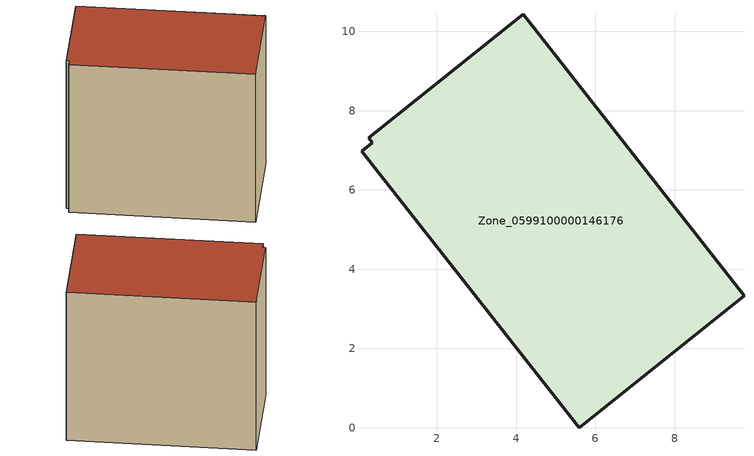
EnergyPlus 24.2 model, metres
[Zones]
Zone_0599100000146176
 floor ground (C_G): 0.1,6.98 0.37,7.19 0.28,7.32 4.18,10.43 9.75,3.33 5.59,0 z0
 wall outside (C_F): 9.75,3.33 4.18,10.43 0.28,7.32 0.37,7.19 0.1,6.98 5.59,0 9.75,3.33 z0:8.17
 roof outside (C_R): 0.37,7.19 0.1,6.98 5.59,0 9.75,3.33 4.18,10.43 0.28,7.32 z8.17
[BUILDING]
Pand.0599100000146176: North Axis=0; Terrain=City; Loads Convergence Tolerance Value=0.04; Temperature Convergence Tolerance Value=0.4; Solar Distribution=FullExterior; Maximum Number of Warmup Days=25; Minimum Number of Warmup Days=1
[Site:Location]
Rotterdam.The.Hague.AP_ZH_NLD Design_Conditions: Latitude=51.96; Longitude=4.45; Time Zone=1; Elevation=-4.5
[SITE:GROUNDTEMPERATURE:BUILDINGSURFACE]
18, 18, 18, 18, 18, 18, 18, 18, 18, 18, 18, 18
[MATERIAL] Thermal Absorptance=0.9; Solar Absorptance=0.7; Visible Absorptance=0.7
Name | Roughness | Thickness | Conductivity | Density | Specific Heat
G.TI.1975-1991 | MediumSmooth | 0.15 | 0.288461 | 540 | 1210
F.TI.1975-1991 | Rough | 0.3 | 0.230769 | 1920 | 840
R.TI.1975-1991 | MediumRough | 0.2 | 0.153846 | 1500 | 1000
[CONSTRUCTION]
C_G: G.TI.1975-1991
C_F: F.TI.1975-1991
C_R: R.TI.1975-1991
[ZONE]
Zone_0599100000146176: Type=1; Multiplier=1; Ceiling Height=Autocalculate; Volume=Autocalculate; Floor Area=autocalculate; Part of Total Floor Area=Yes
[ZONEINFILTRATION:DESIGNFLOWRATE]
Infil_Zone_0599100000146176: Zone or ZoneList or Space or SpaceList=Zone_0599100000146176; Schedule=AlwaysOn; Design Flow Rate Calculation Method=Flow/Area; Flow Rate per Floor Area=0.003; Constant Term Coefficient=1; Temperature Term Coefficient=0; Velocity Term Coefficient=0; Velocity Squared Term Coefficient=0
[HVACTEMPLATE:ZONE:IDEALLOADSAIRSYSTEM]
Zone_0599100000146176: Maximum Heating Supply Air Temperature=50; Minimum Cooling Supply Air Temperature=13; Maximum Heating Supply Air Humidity Ratio=0.0156; Minimum Cooling Supply Air Humidity Ratio=0.0077; Heating Limit=NoLimit; Cooling Limit=NoLimit; Dehumidification Control Type=ConstantSensibleHeatRatio; Cooling Sensible Heat Ratio=0.7; Dehumidification Setpoint=60; Humidification Control Type=None; Humidification Setpoint=30; Outdoor Air Method=None; Outdoor Air Flow Rate per Person=0.00944; Outdoor Air Flow Rate per Zone Floor Area=0; Outdoor Air Flow Rate per Zone=0; Demand Controlled Ventilation Type=None; Outdoor Air Economizer Type=NoEconomizer; Heat Recovery Type=None; Sensible Heat Recovery Effectiveness=0.7; Latent Heat Recovery Effectiveness=0.65
[ZONECONTROL:THERMOSTAT]
ThermostatControl_Zone_0599100000146176: Zone or ZoneList=Zone_0599100000146176; Control Type Schedule=DualSetpointControlType; Control 1=Thermostat_Zone_0599100000146176; Temperature Difference Between Cutout And Setpoint=0
[THERMOSTATSETPOINT:DUALSETPOINT]
Thermostat_Zone_0599100000146176: Heating Setpoint Temperature Schedule=HeatingSetpoint_Zone_0599100000146176; Cooling Setpoint Temperature Schedule=CoolingSetpoint_Zone_0599100000146176
[SCHEDULE:COMPACT]
HeatingSetpoint_Zone_0599100000146176: Through: 12/31, For: AllDays, Until: 24:00, 21
CoolingSetpoint_Zone_0599100000146176: Through: 12/31, For: AllDays, Until: 24:00, 24
DualSetpointControlType: Through: 12/31, For: AllDays, Until: 24:00, 4
AlwaysOn: Through: 12/31, For: AllDays, Until: 24:00, 1
